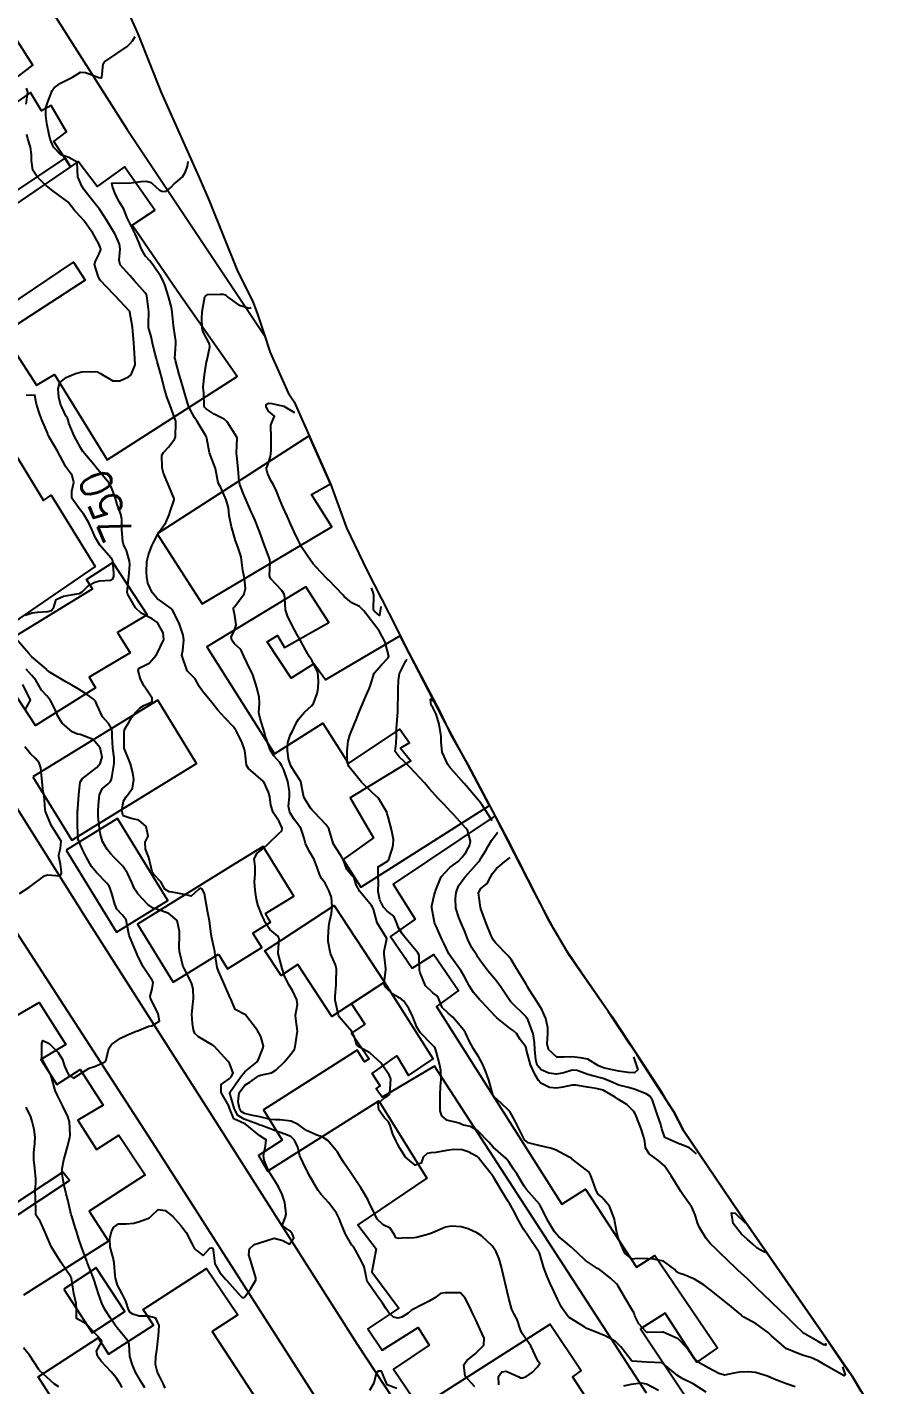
# Model space of a CAD drawing. Header units: metres. Extents: x 298520 to 308411, y 7433745 to 7450750.
# Drawn here: x 305394.9 to 305505.2, y 7436670.2 to 7436844.4 of the extents above; entities that cross this region are included whole.
import ezdxf
from ezdxf.enums import TextEntityAlignment as Align

# ---------------------------------------------------------------- set-up
doc = ezdxf.new("R2010")
doc.units = ezdxf.units.M
doc.header["$LTSCALE"] = 10
for name, color, linetype in [('Area', 45, 'Continuous'), ('Cotas', 45, 'Continuous'), ('Curvas de Nivel 1m', 11, 'Continuous'), ('Curvas de Nivel 5m', 15, 'Continuous'), ('Edificações', 30, 'Continuous'), ('Vias Primárias', 230, 'Continuous')]:
    doc.layers.add(name, color=color, linetype=linetype)
doc.styles.add('Style-STANDARD', font='STANDARD.shx')

msp = doc.modelspace()

# ---------------------------------------------------------------- linework, layer by layer
at = {"layer": 'Area'}
msp.add_polyline3d([(305406.62, 7436849.11, 750.74), (305409.1, 7436843.54, 751.03), (305412.09, 7436836.01, 751.49), (305417.09, 7436824.78, 752.1), (305418.29, 7436822.03, 752.34), (305421.87, 7436813.09, 758.6), (305423.79, 7436809.26, 753.34), (305424.42, 7436807.69, 753.28), (305425.25, 7436805.11, 753.31), (305426.07, 7436802.64, 753.36), (305428.38, 7436797.49, 753.87), (305429.17, 7436796.3, 753.96), (305433.82, 7436785.81, 758.61), (305435.88, 7436780.15, 758.11), (305438.47, 7436774.74, 754.14), (305442.24, 7436767.36, 753.3), (305443.48, 7436764.86, 761.5), (305447.84, 7436756.62, 763.61), (305449.32, 7436753.51, 760.15), (305451.47, 7436749.73, 761.7), (305456.54, 7436740.2, 763.11), (305461.77, 7436729.92, 761.1), (305464.37, 7436725.48, 766.27), (305469.97, 7436717.44, 763.71), (305476.12, 7436708.06, 764.29), (305477, 7436706.61, 764.35), (305477.87, 7436705.27, 764.33), (305479.13, 7436702.85, 755.9), (305486.35, 7436692.19, 756.3), (305496.92, 7436676.96, 760.78), (305499.77, 7436672.78, 761.54), (305500.79, 7436671.33, 761.08), (305505.23, 7436663.94, 752.7)], dxfattribs=at)
at = {"layer": 'Curvas de Nivel 1m', "flags": 128}
for points, elevation in [([(305455.44, 7436670.22), (305455.39, 7436671.31), (305455.79, 7436671.89), (305456.37, 7436672.01), (305458.01, 7436671.28), (305458.21, 7436671.12), (305458.36, 7436671.13), (305458.48, 7436671.15), (305458.89, 7436671.26), (305459.76, 7436671.87), (305460.38, 7436672.55), (305460.68, 7436672.96), (305460.47, 7436673.25), (305460.39, 7436673.42), (305459.54, 7436675.26), (305458.44, 7436676.83), (305458.19, 7436677.27), (305457.77, 7436678.6), (305457.41, 7436679.29), (305457.09, 7436679.91), (305456.72, 7436681.3), (305456.5, 7436682.19), (305456.25, 7436683.3), (305456.17, 7436683.65), (305455.76, 7436685.31), (305455.46, 7436686.4), (305455.1, 7436687.31), (305454.57, 7436688.06), (305453.19, 7436689.33), (305452.59, 7436689.73), (305451.47, 7436690.23), (305450.59, 7436690.49), (305449.37, 7436690.6), (305448.59, 7436690.46), (305446.9, 7436689.73), (305446.58, 7436689.6), (305446.45, 7436689.56), (305445.95, 7436689.43), (305444.87, 7436689.14), (305444.58, 7436689.1), (305443, 7436689.04), (305442.58, 7436689), (305442.21, 7436689.1), (305442.03, 7436689.47), (305441.46, 7436690.35), (305440.6, 7436690.77), (305439.83, 7436691.5), (305439.03, 7436693.1), (305438.84, 7436693.51), (305438.64, 7436693.91), (305438.07, 7436694.94), (305437.72, 7436695.52), (305436.68, 7436697.05), (305436.33, 7436697.54), (305435.59, 7436698.66), (305435.03, 7436699.56), (305434.71, 7436700.07), (305433.47, 7436701.57), (305432.73, 7436702.05), (305432.07, 7436702.25), (305430.74, 7436702.87), (305429.68, 7436703.62), (305428.76, 7436704.06), (305427.35, 7436704.24), (305426.76, 7436704.22), (305426.13, 7436704.29), (305424.76, 7436704.59), (305423.65, 7436704.81), (305422.77, 7436705.04), (305422.34, 7436705.28), (305422.13, 7436705.71), (305421.96, 7436706.53), (305422.08, 7436707.71), (305422.81, 7436708.67), (305423.45, 7436709.06), (305424.38, 7436709.68), (305424.63, 7436709.88), (305424.83, 7436709.95), (305426.23, 7436710.27), (305426.83, 7436710.62), (305427.86, 7436711.64), (305428.33, 7436712.16), (305428.86, 7436712.8), (305429.2, 7436713.3), (305429.28, 7436713.63), (305429.48, 7436715.03), (305429.57, 7436715.62), (305429.35, 7436717.2), (305429.32, 7436717.63), (305429.57, 7436719), (305429.51, 7436719.62), (305428.95, 7436720.82), (305428.45, 7436721.64), (305427.92, 7436722.7), (305427.6, 7436723.64), (305427.12, 7436725.54), (305427.11, 7436725.65), (305427.22, 7436727.47), (305427.16, 7436727.65), (305427.04, 7436727.77), (305426.02, 7436728.63), (305425.37, 7436729.68), (305425.29, 7436729.9), (305425.07, 7436730.4), (305424.54, 7436731.69), (305424.31, 7436732.47), (305424.13, 7436733.69), (305424.05, 7436734.76), (305424.15, 7436735.69), (305424.13, 7436736.7), (305424.04, 7436737.69), (305424.41, 7436738.45), (305425.18, 7436739.02), (305425.86, 7436739.67), (305427.2, 7436740.97), (305427.56, 7436741.29), (305427.62, 7436741.65), (305427.22, 7436742.5), (305426.48, 7436743.66), (305426.16, 7436744.59), (305426.02, 7436745.67), (305425.85, 7436746.26), (305425.27, 7436747.58), (305425.19, 7436747.68), (305423.3, 7436749.3), (305423.04, 7436749.7), (305422.86, 7436751.25), (305422.79, 7436751.71), (305422.47, 7436752.58), (305421.93, 7436753.72), (305421.73, 7436754.1), (305421.36, 7436754.64), (305420.32, 7436755.74), (305419.38, 7436756.75), (305418.59, 7436757.76), (305417.41, 7436759.2), (305417.02, 7436759.78), (305416.44, 7436760.79), (305415.44, 7436761.8), (305414.74, 7436763.81), (305414.87, 7436764.42), (305415.01, 7436765.8), (305414.9, 7436766.41), (305414.44, 7436767.81), (305413.54, 7436769.62), (305413.38, 7436769.82), (305412.3, 7436770.59), (305411.56, 7436771.11), (305410.92, 7436771.86), (305410.39, 7436773.05), (305410.24, 7436773.86), (305410.22, 7436774.48), (305410.26, 7436775.86), (305410.45, 7436776.69), (305410.9, 7436777.85), (305411.13, 7436778.36), (305411.66, 7436779.34), (305411.85, 7436779.65), (305411.99, 7436779.84), (305412.68, 7436780.83), (305413.13, 7436781.83), (305413.25, 7436782.26), (305413.71, 7436783.62), (305413.77, 7436783.76), (305413.77, 7436783.82), (305413.71, 7436784), (305412.95, 7436785.83), (305412.39, 7436787.19), (305412.23, 7436787.84), (305412.16, 7436789.46), (305412.37, 7436789.83), (305413.08, 7436790.53), (305413.8, 7436791.51), (305413.9, 7436791.72), (305413.92, 7436791.82), (305413.98, 7436793.67), (305413.96, 7436793.82), (305413.84, 7436794.19), (305413.22, 7436795.83), (305412.85, 7436796.84), (305412.54, 7436797.83), (305412.08, 7436799.66), (305412.03, 7436799.84), (305411.91, 7436800.28), (305411.58, 7436801.51), (305411.5, 7436801.85), (305411.33, 7436802.45), (305410.99, 7436803.85), (305410.8, 7436804.69), (305410.48, 7436805.86), (305410.45, 7436806.33), (305410.52, 7436807.86), (305410.31, 7436809.57), (305410.26, 7436809.87), (305410.2, 7436810.04), (305410.03, 7436810.29), (305408.63, 7436811.88), (305408.05, 7436812.51), (305406.83, 7436813.91), (305406.68, 7436814.51), (305406.82, 7436815.91), (305406.73, 7436816.54), (305406.14, 7436817.92), (305406.11, 7436817.96), (305404.88, 7436819.93), (305404.15, 7436821.02), (305403.46, 7436821.95), (305402.19, 7436823.52), (305401.89, 7436823.96), (305401.39, 7436825.16), (305401.33, 7436825.97), (305401.31, 7436827.06), (305400.23, 7436827.66), (305399.21, 7436828), (305398.25, 7436828.98), (305397.85, 7436830.01), (305397.71, 7436830.58), (305397.43, 7436832.02), (305397.27, 7436833.05), (305397.27, 7436834.02), (305397.53, 7436834.81), (305398.02, 7436836.01), (305398.1, 7436836.25), (305398.34, 7436836.59), (305399.17, 7436837.18), (305400.35, 7436837.8), (305400.71, 7436837.98), (305401.73, 7436838.6), (305402.36, 7436838.55), (305404.07, 7436837.94), (305404.35, 7436837.87), (305404.42, 7436837.87), (305404.46, 7436837.94), (305404.65, 7436839.67), (305404.82, 7436839.94), (305406.39, 7436840.99), (305407.73, 7436841.9), (305408.08, 7436842.22), (305408.41, 7436842.61), (305408.77, 7436843.17)], 751), ([(305482.03, 7436669.31), (305480.36, 7436670.35), (305479.06, 7436671.02), (305478.37, 7436671.44), (305476.39, 7436673.06), (305474.39, 7436673.14), (305472.57, 7436673.28), (305472.4, 7436673.38), (305471.09, 7436675.12), (305470.42, 7436675.81), (305469.07, 7436676.51), (305468.44, 7436676.76), (305467.47, 7436677.16), (305466.74, 7436677.47), (305466.45, 7436677.63), (305465.24, 7436678.41), (305464.46, 7436678.89), (305464.3, 7436679.04), (305464.16, 7436679.2), (305463.45, 7436680.2), (305462.95, 7436681.22), (305462.5, 7436682.25), (305462.03, 7436683.23), (305461.64, 7436684.12), (305461.22, 7436685.24), (305460.63, 7436687.18), (305460.6, 7436687.25), (305460.58, 7436687.27), (305460.56, 7436687.3), (305459.24, 7436689.26), (305458.59, 7436690.22), (305458.19, 7436690.87), (305457.99, 7436691.28), (305457.33, 7436692.59), (305456.93, 7436693.3), (305456.81, 7436693.48), (305456.64, 7436693.74), (305455.68, 7436695.31), (305454.68, 7436696.97), (305454.44, 7436697.32), (305453.43, 7436698.6), (305452.83, 7436699.34), (305452.7, 7436699.46), (305451.5, 7436700.14), (305450.71, 7436700.37), (305449.69, 7436700.4), (305448.71, 7436700.28), (305447.32, 7436700.02), (305446.71, 7436699.98), (305446.21, 7436699.92), (305445.71, 7436699.43), (305445.45, 7436698.67), (305444.69, 7436698.43), (305443.45, 7436699.45), (305442.71, 7436700.58), (305442.41, 7436701.15), (305442.24, 7436701.47), (305441.84, 7436702.37), (305441.46, 7436703.48), (305441.26, 7436703.98), (305440.76, 7436704.5), (305440.02, 7436705.5), (305439.95, 7436706.33), (305440.8, 7436707.1), (305441.07, 7436707.22), (305441.38, 7436707.48), (305441.48, 7436708.15), (305441.57, 7436709.48), (305441.34, 7436709.99), (305440.84, 7436710.73), (305440.31, 7436711.5), (305438.86, 7436712.84), (305437.54, 7436713.53), (305437.18, 7436713.84), (305436.89, 7436714.83), (305436.57, 7436715.54), (305434.92, 7436717.42), (305434.87, 7436717.56), (305434.85, 7436717.64), (305434.44, 7436719.57), (305434.42, 7436720.09), (305434.53, 7436721.56), (305434.56, 7436721.98), (305434.61, 7436723.56), (305434.46, 7436724.11), (305433.84, 7436725.57), (305433.53, 7436727.08), (305433.52, 7436727.58), (305433.61, 7436729.02), (305433.7, 7436729.57), (305433.93, 7436730.71), (305434.02, 7436731.57), (305433.93, 7436732.74), (305433.66, 7436733.57), (305433.12, 7436734.59), (305432.69, 7436735.15), (305432.47, 7436735.59), (305432.12, 7436736.57), (305431.71, 7436737.6), (305431.17, 7436738.56), (305430.62, 7436739.62), (305430.46, 7436740.35), (305430.02, 7436741.62), (305429.22, 7436742.69), (305428.59, 7436743.64), (305428.43, 7436744.45), (305428.57, 7436745.64), (305428.57, 7436746.33), (305428.36, 7436747.64), (305427.84, 7436749.1), (305427.56, 7436749.65), (305427.31, 7436750.06), (305426.56, 7436750.91), (305426.08, 7436751.67), (305425.4, 7436753.63), (305425.4, 7436753.68), (305425.39, 7436753.72), (305425.35, 7436753.89), (305424.78, 7436755.69), (305424.62, 7436756.45), (305424.69, 7436757.69), (305424.66, 7436758.43), (305424.35, 7436759.69), (305423.84, 7436761.29), (305423.66, 7436761.7), (305423.45, 7436762.06), (305422.69, 7436763.71), (305422.33, 7436764.56), (305421.49, 7436765.28), (305421.16, 7436765.73), (305421.07, 7436766.16), (305421.51, 7436767.01), (305421.7, 7436767.73), (305421.53, 7436768.91), (305421.35, 7436769.73), (305421.39, 7436769.89), (305421.55, 7436770.06), (305422.73, 7436771.71), (305422.91, 7436772.37), (305422.79, 7436773.71), (305422.58, 7436774.7), (305422.46, 7436775.72), (305422.34, 7436776.44), (305421.92, 7436777.73), (305421.64, 7436778.49), (305421.27, 7436779.73), (305421.13, 7436780.28), (305420.83, 7436781.74), (305420.71, 7436782.72), (305420.45, 7436783.74), (305419.73, 7436785.31), (305419.49, 7436785.75), (305419.35, 7436786.14), (305419.05, 7436787.76), (305418.63, 7436788.9), (305418.31, 7436789.76), (305417.94, 7436791.63), (305417.9, 7436791.77), (305417.81, 7436791.94), (305416.69, 7436793.79), (305416.36, 7436794.31), (305415.85, 7436795.25), (305415.6, 7436795.8), (305415.46, 7436796.2), (305414.98, 7436797.81), (305414.59, 7436799.12), (305414.39, 7436799.82), (305413.92, 7436801.64), (305413.87, 7436801.82), (305413.86, 7436801.88), (305413.94, 7436803.12), (305413.99, 7436803.78), (305413.99, 7436803.82), (305413.96, 7436804.08), (305413.72, 7436805.82), (305413.68, 7436806.12), (305413.51, 7436807.82), (305413.41, 7436808.42), (305413.01, 7436809.83), (305412.54, 7436811.34), (305412.36, 7436811.84), (305412.05, 7436812.41), (305411.06, 7436813.86), (305410.62, 7436814.4), (305410.08, 7436815.01), (305409.55, 7436815.88), (305409.2, 7436816.78), (305408.77, 7436817.88), (305408.13, 7436819.05), (305407.74, 7436819.9), (305407.28, 7436821.03), (305406.75, 7436821.91), (305406.18, 7436823.01), (305405.85, 7436823.92), (305405.75, 7436824.37), (305406.2, 7436824.41), (305406.64, 7436824.35), (305408.2, 7436824.42), (305409.5, 7436824.57), (305410.2, 7436824.64), (305410.79, 7436824.46), (305411.45, 7436823.85), (305411.84, 7436823.51), (305412.18, 7436823.33), (305412.7, 7436823.31), (305413.32, 7436823.83), (305413.75, 7436824.26), (305414.19, 7436824.61), (305414.82, 7436825.19), (305415.22, 7436825.81), (305415.46, 7436826.56), (305415.56, 7436827.14)], 752), ([(305493.48, 7436669.98), (305492.36, 7436670.36), (305490.99, 7436670.88), (305490.37, 7436671.15), (305489.92, 7436671.34), (305488.38, 7436671.83), (305487.41, 7436671.89), (305486.38, 7436671.85), (305485.6, 7436671.73), (305484.37, 7436671.49), (305483.65, 7436671.69), (305482.38, 7436672.39), (305481.22, 7436673), (305480.4, 7436673.72), (305479.51, 7436675.02), (305478.43, 7436676.15), (305476.5, 7436677.01), (305476.44, 7436677.01), (305474.56, 7436676.96), (305474.44, 7436676.98), (305474.3, 7436677.08), (305473.41, 7436678.05), (305472.89, 7436679.1), (305472.78, 7436679.42), (305472.47, 7436680), (305471.77, 7436681.12), (305470.73, 7436682.91), (305470.57, 7436683.13), (305470.51, 7436683.19), (305469.74, 7436683.92), (305468.53, 7436684.88), (305468.37, 7436684.99), (305468.09, 7436685.16), (305466.55, 7436686.19), (305465.49, 7436687.19), (305464.57, 7436688.04), (305463.93, 7436688.57), (305463.14, 7436689.21), (305462.59, 7436689.88), (305462.07, 7436690.7), (305461.75, 7436691.23), (305460.82, 7436693.06), (305460.74, 7436693.25), (305460.7, 7436693.31), (305460.63, 7436693.4), (305458.97, 7436695.27), (305458.66, 7436695.72), (305457.72, 7436697.28), (305457.3, 7436697.91), (305456.7, 7436698.86), (305456.33, 7436699.3), (305454.72, 7436700.74), (305454.17, 7436701.33), (305452.75, 7436702.83), (305451.75, 7436703.36), (305450.92, 7436703.54), (305450.76, 7436703.6), (305450.35, 7436703.78), (305448.76, 7436704.18), (305448.13, 7436704.76), (305447.91, 7436705.4), (305447.91, 7436706.28), (305447.89, 7436707.4), (305447.94, 7436708.53), (305448.03, 7436709.4), (305448, 7436710.57), (305447.82, 7436711.41), (305447.41, 7436712.86), (305447.24, 7436713.41), (305447.1, 7436713.64), (305446.88, 7436713.86), (305445.32, 7436715.44), (305444.9, 7436716.11), (305444.39, 7436717.45), (305443.87, 7436718.52), (305443.25, 7436719.46), (305442.95, 7436719.71), (305441.82, 7436720.35), (305440.96, 7436721.14), (305440.73, 7436721.49), (305440.7, 7436721.76), (305440.91, 7436723.49), (305440.91, 7436723.58), (305440.69, 7436725.49), (305440.7, 7436725.81), (305441.04, 7436727.49), (305439.8, 7436729.5), (305439.35, 7436731.24), (305439.23, 7436731.51), (305439.09, 7436731.71), (305437.58, 7436733.53), (305437.12, 7436734.38), (305436.84, 7436735.25), (305436.58, 7436735.54), (305435.93, 7436736.34), (305435.49, 7436737.55), (305435.16, 7436738.11), (305434.19, 7436739.57), (305433.78, 7436740.99), (305433.62, 7436741.58), (305433.21, 7436742.12), (305431.8, 7436743.6), (305431.53, 7436743.9), (305431.24, 7436744.21), (305430.4, 7436745.62), (305430.19, 7436746.69), (305430, 7436747.62), (305429.29, 7436748.74), (305428.72, 7436749.64), (305428.42, 7436750.53), (305428.31, 7436751.64), (305428.34, 7436752.64), (305428.7, 7436753.64), (305428.93, 7436754.06), (305429.37, 7436755), (305429.59, 7436755.41), (305429.73, 7436755.63), (305430.47, 7436756.53), (305431.39, 7436757.31), (305431.64, 7436757.61), (305432.12, 7436758.89), (305432.24, 7436759.6), (305432.3, 7436760.47), (305432.19, 7436761.6), (305431.47, 7436763.11), (305431.13, 7436763.61), (305430.6, 7436764.5), (305430.01, 7436765.62), (305429.5, 7436766.53), (305428.9, 7436767.64), (305428.29, 7436768.89), (305428.06, 7436769.64), (305427.98, 7436771.23), (305427.88, 7436771.65), (305427.57, 7436772.13), (305426.11, 7436773.67), (305425.98, 7436774.06), (305426.08, 7436775.67), (305426.03, 7436776.09), (305425.63, 7436777.13), (305425.43, 7436777.68), (305425.32, 7436778), (305424.72, 7436779.69), (305424.06, 7436781.32), (305423.88, 7436781.7), (305423.69, 7436782.12), (305423.01, 7436783.71), (305422.62, 7436784.61), (305422.18, 7436785.72), (305422.1, 7436786.09), (305421.96, 7436787.72), (305421.78, 7436789.41), (305421.76, 7436789.72), (305421.79, 7436790.71), (305421.84, 7436791.68), (305421.83, 7436791.72), (305421.8, 7436791.79), (305420.54, 7436793.74), (305420.18, 7436794.09), (305419.84, 7436794.25), (305418.87, 7436794.73), (305417.85, 7436795.42), (305417.68, 7436795.6), (305417.62, 7436795.77), (305417.57, 7436797.47), (305417.52, 7436797.78), (305417.46, 7436798.19), (305417.64, 7436799.77), (305417.92, 7436801.44), (305417.97, 7436801.72), (305417.98, 7436801.77), (305418.33, 7436803.38), (305418.28, 7436803.77), (305417.96, 7436804.38), (305417.47, 7436805.28), (305417.34, 7436805.78), (305417.3, 7436807.09), (305417.35, 7436807.78), (305417.42, 7436808.36), (305417.7, 7436809.77), (305418.03, 7436810.1), (305419.66, 7436810.12), (305420.03, 7436810.14), (305420.34, 7436810.06), (305420.65, 7436809.74), (305422.01, 7436808.78), (305423.37, 7436808.34), (305423.64, 7436808.43)], 753), ([(305394.63, 7436768.94), (305395.53, 7436769.25), (305396.2, 7436769.36), (305397.53, 7436769.44), (305398, 7436769.54), (305398.3, 7436770), (305398.6, 7436770.95), (305399.56, 7436771.4), (305401.28, 7436771.68), (305401.56, 7436771.75), (305401.72, 7436771.8), (305401.94, 7436771.96), (305402.78, 7436772.74), (305403.58, 7436773.2), (305404.17, 7436773.35), (305405.59, 7436773.43), (305405.89, 7436773.61), (305406, 7436773.91), (305406.01, 7436774.33), (305405.88, 7436775.92), (305405.8, 7436776.11), (305405.62, 7436776.31), (305404.21, 7436777.93), (305403.65, 7436778.88), (305403.17, 7436779.94), (305402.81, 7436780.81), (305402.11, 7436781.96), (305401.69, 7436782.47), (305400.61, 7436783.98), (305400.6, 7436784.85), (305400.86, 7436785.97), (305400.65, 7436786.88), (305399.87, 7436787.99), (305399.76, 7436788.17), (305398.79, 7436790), (305397.8, 7436791.66), (305397.66, 7436791.87), (305397.6, 7436792.01), (305397.5, 7436792.33), (305396.79, 7436794.03), (305396.51, 7436794.7), (305396.07, 7436796.04), (305396.04, 7436796.22), (305395.86, 7436797.18), (305394.78, 7436797.13)], 749), ([(305499.55, 7436672.56), (305499.88, 7436671.51), (305499.76, 7436671.38), (305498.38, 7436672.18), (305497.28, 7436672.81), (305496.4, 7436673.31), (305495.55, 7436673.68), (305494.4, 7436674.03), (305493.83, 7436674.27), (305492.41, 7436674.84), (305492.36, 7436674.87), (305490.44, 7436676.53), (305490.02, 7436676.89), (305488.45, 7436678.06), (305487.91, 7436678.37), (305486.88, 7436678.93), (305486.63, 7436679.1), (305486.47, 7436679.24), (305484.8, 7436680.64), (305484.48, 7436680.89), (305484.44, 7436680.92), (305484.39, 7436680.96), (305482.5, 7436682.45), (305481.78, 7436683), (305480.52, 7436683.8), (305479.21, 7436684.34), (305478.53, 7436684.55), (305478.24, 7436684.75), (305478, 7436685.04), (305476.55, 7436686.1), (305475.27, 7436686.35), (305474.55, 7436686.4), (305473.22, 7436686.43), (305472.55, 7436686.37), (305471.61, 7436687.12), (305470.82, 7436688.89), (305470.75, 7436689.13), (305470.59, 7436689.76), (305470.33, 7436691.13), (305470.26, 7436691.48), (305469.61, 7436693.14), (305468.64, 7436694.3), (305468.19, 7436694.69), (305467.9, 7436695.16), (305467.5, 7436696.34), (305467.2, 7436697.17), (305467.01, 7436697.5), (305466.69, 7436697.77), (305464.85, 7436699.2), (305464.7, 7436699.31), (305464.45, 7436699.45), (305462.71, 7436700.36), (305462.07, 7436700.59), (305460.72, 7436700.9), (305459.21, 7436701.27), (305458.73, 7436701.66), (305457.9, 7436703.28), (305457.54, 7436704.06), (305456.85, 7436705.3), (305456.77, 7436705.4), (305455.72, 7436706.38), (305454.8, 7436707.2), (305454.7, 7436707.32), (305454.66, 7436707.46), (305454.15, 7436709.33), (305453.77, 7436710.39), (305453.36, 7436711.33), (305452.86, 7436712.26), (305452.17, 7436713.35), (305451.7, 7436714.17), (305451.14, 7436715.37), (305450.9, 7436715.78), (305449.51, 7436717.38), (305448.93, 7436717.89), (305448.17, 7436718.64), (305447.86, 7436719.41), (305447.59, 7436720.05), (305446.95, 7436720.5), (305446.03, 7436721.43), (305445.32, 7436723.1), (305445.26, 7436723.44), (305445.22, 7436725.23), (305445.16, 7436725.44), (305445.02, 7436725.66), (305443.53, 7436727.46), (305443.04, 7436728.09), (305442.52, 7436728.93), (305442.32, 7436729.47), (305441.96, 7436730.37), (305441.08, 7436730.97), (305440.61, 7436731.49), (305440.14, 7436732.45), (305439.93, 7436733.5), (305439.98, 7436734.65), (305439.92, 7436735.5), (305439.95, 7436736.69), (305441.15, 7436737.41), (305441.26, 7436737.49), (305441.73, 7436738.93), (305441.88, 7436739.48), (305441.89, 7436740.18), (305441.63, 7436741.48), (305441.23, 7436743.07), (305441.1, 7436743.49), (305441.03, 7436743.7), (305439.96, 7436745.5), (305439.26, 7436746.11), (305437.82, 7436747.52), (305437.28, 7436748.16), (305436.19, 7436749.55), (305435.96, 7436750.2), (305435.95, 7436751.55), (305436.08, 7436752.81), (305436.3, 7436753.55), (305436.96, 7436755.13), (305437.12, 7436755.53), (305437.38, 7436756.2), (305437.76, 7436757.16), (305437.91, 7436757.52), (305438.36, 7436758.57), (305438.79, 7436759.52), (305438.97, 7436759.97), (305439.44, 7436761.51), (305440.37, 7436762.59), (305441.24, 7436763.49), (305441.29, 7436763.68), (305440.82, 7436765.5), (305440.08, 7436766.94), (305439.66, 7436767.51), (305439.52, 7436767.69), (305438.08, 7436769.52), (305437.55, 7436770.05), (305436.55, 7436770.54), (305435.56, 7436771.36), (305435.39, 7436771.56), (305433.59, 7436773.44), (305433.45, 7436773.58), (305432.52, 7436774.51), (305431.61, 7436775.53), (305431.55, 7436775.61), (305431.36, 7436775.87), (305430.16, 7436777.62), (305429.65, 7436778.56), (305429.15, 7436779.64), (305428.72, 7436780.59), (305428.25, 7436781.64), (305427.7, 7436782.85), (305427.38, 7436783.66), (305426.91, 7436784.85), (305426.49, 7436785.67), (305426.21, 7436786.15), (305425.75, 7436787.19), (305425.62, 7436787.68), (305425.62, 7436787.81), (305425.76, 7436788.24), (305426.13, 7436789.32), (305426.17, 7436789.67), (305426.19, 7436790.08), (305426.2, 7436791.67), (305426.18, 7436793.32), (305426.28, 7436793.67), (305426.65, 7436794.48), (305425.85, 7436795.12), (305425.56, 7436795.68), (305425.55, 7436795.99), (305425.86, 7436796.13), (305426.29, 7436796.11), (305427.85, 7436795.78), (305429.18, 7436794.97)], 754), ([(305412.61, 7436669.82), (305412.35, 7436670.4), (305411.87, 7436671.34), (305411.63, 7436671.83), (305411.36, 7436672.85), (305411.39, 7436673.83), (305411.57, 7436675), (305411.67, 7436675.83), (305411.74, 7436676.52), (305411.84, 7436677.83), (305411.39, 7436678.77), (305410.45, 7436679.03), (305409.25, 7436679.06), (305408.46, 7436679.31), (305408.11, 7436679.53), (305407.9, 7436679.88), (305407.56, 7436680.97), (305407.07, 7436681.89), (305406.5, 7436683), (305406.22, 7436683.9), (305406.17, 7436684.25), (305406.06, 7436685.9), (305405.94, 7436686.51), (305405.56, 7436687.91), (305405.48, 7436689.01), (305405.69, 7436689.91), (305406.02, 7436690.47), (305406.59, 7436690.87), (305407.6, 7436690.89), (305408.59, 7436690.99), (305409.29, 7436691.17), (305410.6, 7436691.66), (305410.81, 7436691.85), (305411.71, 7436692.74), (305412.61, 7436692.6), (305413.6, 7436691.81), (305414.59, 7436690.69), (305415.3, 7436689.79), (305416.06, 7436688.3), (305416.34, 7436687.78), (305416.56, 7436687.51), (305417.48, 7436686.83), (305418.35, 7436687.75), (305418.56, 7436687.81), (305418.72, 7436687.75), (305418.77, 7436687.54), (305418.98, 7436685.75), (305419.62, 7436684.64), (305420.4, 7436683.73), (305420.51, 7436683.61), (305422.22, 7436681.7), (305422.34, 7436681.56), (305422.48, 7436681.44), (305422.74, 7436681.44), (305422.96, 7436681.7), (305423.58, 7436682.61), (305424.22, 7436683.68), (305424.24, 7436683.96), (305423.73, 7436685.69), (305423.33, 7436686.91), (305423.42, 7436687.69), (305424.03, 7436688.22), (305424.57, 7436688.41), (305425.53, 7436688.72), (305426.58, 7436689.03), (305427.69, 7436688.75), (305428.57, 7436688.27), (305429.1, 7436689.1), (305428.91, 7436689.63), (305428.59, 7436690), (305427.62, 7436690.67), (305428.01, 7436691.64), (305428.13, 7436692.12), (305427.94, 7436693.64), (305427.63, 7436694.63), (305427.15, 7436695.65), (305426.66, 7436696.4), (305425.86, 7436697.67), (305425.31, 7436699.06), (305425.22, 7436699.67), (305425.48, 7436700.91), (305425.55, 7436701.67), (305424.73, 7436702.18), (305422.88, 7436703.7), (305422.75, 7436703.75), (305421.41, 7436704.37), (305420.87, 7436705.73), (305420.78, 7436706.04), (305419.79, 7436707.74), (305419.79, 7436708.76), (305420.82, 7436709.5), (305421.07, 7436709.73), (305421.33, 7436710.22), (305420.84, 7436711.51), (305420.65, 7436711.73), (305418.87, 7436713.66), (305418.75, 7436713.75), (305416.88, 7436714.89), (305416.42, 7436715.3), (305416.24, 7436715.78), (305416.09, 7436716.59), (305416.03, 7436717.78), (305416.15, 7436719), (305416.23, 7436719.78), (305416.2, 7436721.03), (305416, 7436721.78), (305414.99, 7436723.73), (305414.96, 7436723.8), (305414.93, 7436723.87), (305414.44, 7436725.81), (305414.39, 7436726.44), (305414.44, 7436727.81), (305414.46, 7436728.39), (305414.12, 7436729.81), (305413.07, 7436730.71), (305412.25, 7436731.01), (305411.08, 7436731.38), (305410.37, 7436731.86), (305409.1, 7436733.2), (305408.66, 7436733.87), (305408.32, 7436734.68), (305407.78, 7436735.88), (305407.15, 7436736.77), (305406.03, 7436737.91), (305405.61, 7436738.35), (305405.17, 7436738.89), (305404.57, 7436739.93), (305404.31, 7436740.82), (305404.12, 7436741.93), (305404.01, 7436743.14), (305404.01, 7436743.93), (305404.08, 7436745.1), (305404.19, 7436745.93), (305404.52, 7436746.68), (305405.27, 7436747.34), (305405.58, 7436747.62), (305405.71, 7436747.91), (305405.78, 7436748.41), (305406.04, 7436749.91), (305406.05, 7436750.64), (305405.9, 7436751.91), (305405.81, 7436753.45), (305405.81, 7436753.91), (305405.77, 7436754.32), (305405.36, 7436755), (305404.55, 7436755.93), (305403.82, 7436757.51), (305403.64, 7436757.94), (305403.4, 7436758.2), (305402.61, 7436758.74), (305401.42, 7436759.49), (305400.61, 7436759.98), (305399.86, 7436760.42), (305399.43, 7436760.67), (305397.84, 7436761.6), (305397.44, 7436761.9), (305397.4, 7436761.96), (305397.35, 7436762.01), (305395.47, 7436763.63), (305395.08, 7436764.04), (305393.49, 7436765.91)], 749), ([(305409.98, 7436669.85), (305409.44, 7436670.77), (305408.81, 7436671.87), (305408.38, 7436672.9), (305408.13, 7436673.61), (305408.07, 7436673.87), (305407.98, 7436675.45), (305407.82, 7436675.88), (305406.44, 7436677.56), (305406.18, 7436677.9), (305405.59, 7436678.77), (305404.86, 7436679.92), (305404.47, 7436680.71), (305404.03, 7436681.92), (305403.84, 7436682.58), (305403.41, 7436683.93), (305402.63, 7436685.84), (305402.59, 7436685.94), (305402.54, 7436686.1), (305401.84, 7436687.95), (305401.52, 7436688.9), (305401.2, 7436689.96), (305401.06, 7436690.43), (305400.6, 7436691.86), (305400.57, 7436691.97), (305400.55, 7436692.02), (305400.09, 7436693.98), (305399.9, 7436694.72), (305399.59, 7436695.98), (305399.36, 7436697.3), (305399.36, 7436697.98), (305399.59, 7436699.09), (305399.84, 7436699.98), (305400.04, 7436700.65), (305400.37, 7436701.97), (305400.4, 7436702.3), (305400.3, 7436703.97), (305400.1, 7436704.64), (305399.45, 7436705.98), (305398.79, 7436707.33), (305398.49, 7436707.99), (305398.35, 7436708.45), (305397.94, 7436710), (305396.84, 7436711.92), (305396.81, 7436711.98), (305396.8, 7436712.01), (305396.77, 7436712.09), (305396.76, 7436714.01), (305396.88, 7436714.41), (305397.72, 7436714), (305398.86, 7436712.87), (305399.43, 7436711.98), (305399.7, 7436711.11), (305400.2, 7436709.98), (305400.82, 7436709.58), (305401.42, 7436709.96), (305402.83, 7436710.84), (305403.65, 7436711.11), (305404.84, 7436711.68), (305405.03, 7436711.92), (305405.39, 7436713.39), (305405.71, 7436713.91), (305406.88, 7436714.68), (305407.69, 7436715.07), (305408.89, 7436715.58), (305409.1, 7436715.66), (305409.56, 7436715.86), (305410.52, 7436716.23), (305410.9, 7436716.27), (305411.87, 7436716.88), (305411.71, 7436717.84), (305411.46, 7436718.38), (305410.94, 7436719.36), (305410.7, 7436719.85), (305410.69, 7436720.1), (305410.95, 7436721.02), (305411.04, 7436721.85), (305410.97, 7436722.04), (305409.76, 7436723.86), (305409.01, 7436725.45), (305408.85, 7436725.87), (305408.72, 7436726.18), (305408, 7436727.88), (305407.74, 7436729.2), (305407.61, 7436729.88), (305407.07, 7436730.52), (305406.41, 7436731.23), (305406.13, 7436731.9), (305405.75, 7436733.26), (305405.53, 7436733.91), (305405.4, 7436734.2), (305405.12, 7436734.58), (305403.8, 7436735.93), (305403.14, 7436736.71), (305402.44, 7436737.95), (305402.04, 7436738.83), (305401.5, 7436739.97), (305401.43, 7436740.21), (305401.33, 7436741.97), (305401.36, 7436743.84), (305401.37, 7436743.97), (305401.37, 7436744.11), (305401.52, 7436745.97), (305401.7, 7436747.54), (305401.95, 7436747.96), (305403.29, 7436749), (305403.82, 7436749.41), (305404.24, 7436749.93), (305404.51, 7436750.73), (305404.26, 7436751.93), (305403.34, 7436753.03), (305401.68, 7436753.64), (305401.35, 7436753.7), (305400.67, 7436753.98), (305399.36, 7436755.12), (305398.82, 7436756), (305398.43, 7436756.95), (305397.9, 7436758), (305397.41, 7436758.6), (305396.73, 7436759.34), (305396.33, 7436760.03), (305396, 7436760.6), (305395.44, 7436761.25), (305394.76, 7436762.05)], 748), ([(305394.63, 7436756.8), (305395.31, 7436758.04), (305395.29, 7436758.16), (305394.33, 7436760.05)], 747), ([(305454.58, 7436742.59), (305453.25, 7436744.67), (305452.95, 7436745.04), (305452.67, 7436745.35), (305451.27, 7436747.04), (305450.98, 7436747.37), (305449.3, 7436749.23), (305449.17, 7436749.39), (305448.89, 7436749.81), (305448.16, 7436751.4), (305448.01, 7436752.73), (305448.02, 7436753.4), (305447.78, 7436754.99), (305447.38, 7436756.27), (305446.99, 7436757.01), (305446.74, 7436757.42), (305446.65, 7436758.17), (305447.11, 7436757.84)], 756), ([(305393.9, 7436733.25), (305395.11, 7436734.04), (305397.13, 7436735.54), (305397.51, 7436735.63), (305399.13, 7436735.54), (305399.3, 7436735.82), (305399.3, 7436735.99), (305399.15, 7436737), (305398.95, 7436737.99), (305398.95, 7436738.21), (305399.17, 7436739.08), (305399.24, 7436739.93), (305399.23, 7436739.99), (305399.18, 7436740.09), (305397.95, 7436742), (305397.23, 7436743.79), (305397.19, 7436744.01), (305397.05, 7436745.81), (305397.01, 7436746.01), (305396.93, 7436746.34), (305396.75, 7436748.02), (305396.64, 7436749.36), (305396.43, 7436750.02), (305395.91, 7436750.63), (305395.31, 7436751.18), (305394.6, 7436752.05)], 747), ([(305480.8, 7436699.87), (305479.91, 7436700.64), (305478.72, 7436701.11), (305478.64, 7436701.11), (305476.74, 7436701.98), (305476.35, 7436703.06), (305476.2, 7436703.63), (305475.72, 7436705.07), (305475.13, 7436706.74), (305474.8, 7436707.26), (305474.33, 7436707.56), (305472.81, 7436708.17), (305472.08, 7436708.37), (305470.82, 7436708.67), (305469.75, 7436709.14), (305468.83, 7436709.52), (305467.51, 7436709.85), (305466.83, 7436710.05), (305465.48, 7436710.55), (305464.84, 7436710.6), (305463.79, 7436710.25), (305462.83, 7436710.07), (305461.83, 7436710.23), (305460.84, 7436710.66), (305460.35, 7436711.25), (305460.17, 7436711.94), (305460.06, 7436713.26), (305460, 7436714.14), (305459.83, 7436715.26), (305459.17, 7436717), (305459.04, 7436717.27), (305458.92, 7436717.44), (305457.02, 7436719.3), (305456.99, 7436719.34), (305456.94, 7436719.4), (305455.62, 7436721.31), (305454.98, 7436722.17), (305454.03, 7436723.33), (305453.01, 7436724.68), (305452.75, 7436725.09), (305452.59, 7436725.35), (305451.96, 7436726.3), (305451.45, 7436727.36), (305451.05, 7436728.38), (305450.64, 7436729.37), (305450.28, 7436730.16), (305449.9, 7436731.38), (305449.87, 7436732.62), (305449.96, 7436733.38), (305450.25, 7436734.25), (305451.07, 7436735.37), (305451.1, 7436735.4), (305451.13, 7436735.43), (305452.85, 7436737.34), (305452.98, 7436737.52), (305453.16, 7436737.84), (305453.74, 7436738.76), (305454.07, 7436739.33), (305454.48, 7436740.04), (305455.2, 7436741.04), (305455.29, 7436741.13)], 756), ([(305472.72, 7436712.31), (305473.28, 7436710.65), (305472.83, 7436710.24), (305472.03, 7436710.3), (305470.84, 7436710.45), (305469.2, 7436710.79), (305468.84, 7436710.91), (305468.66, 7436710.97), (305468.24, 7436711.16), (305466.86, 7436712), (305465.85, 7436712.19), (305464.86, 7436712.32), (305463.81, 7436712.25), (305462.86, 7436712.26), (305461.8, 7436713.24), (305461.62, 7436713.98), (305461.72, 7436715.24), (305461.7, 7436716.04), (305461.45, 7436717.24), (305460.93, 7436718.38), (305460.37, 7436719.26), (305459.36, 7436720.86), (305459.12, 7436721.27), (305458.97, 7436721.53), (305457.91, 7436723.29), (305457.57, 7436723.86), (305457.01, 7436724.77), (305456.59, 7436725.3), (305455.03, 7436726.89), (305454.7, 7436727.32), (305454.4, 7436727.97), (305453.86, 7436729.33), (305453.13, 7436731.29), (305453.12, 7436731.34), (305453.08, 7436731.45), (305452.82, 7436733.34), (305453.12, 7436733.89), (305453.92, 7436734.54), (305454.36, 7436735.33), (305454.62, 7436735.84), (305455.14, 7436736.47), (305455.61, 7436736.85), (305456.15, 7436737.31), (305456.7, 7436737.76), (305456.87, 7436737.88)], 757), ([(305407.09, 7436669.89), (305406.83, 7436670.37), (305406.36, 7436671.11), (305405.67, 7436671.91), (305404.39, 7436673.29), (305403.9, 7436673.92), (305403.78, 7436674.55), (305404.41, 7436675.7), (305404.45, 7436675.88), (305404.44, 7436675.92), (305404.41, 7436675.96), (305402.57, 7436677.94), (305402.44, 7436678.04), (305401.23, 7436678.74), (305401.24, 7436679.96), (305401.18, 7436680.67), (305400.88, 7436681.96), (305400.59, 7436683.89), (305400.57, 7436683.97), (305400.55, 7436684.01), (305400.51, 7436684.07), (305399.2, 7436685.98), (305398.55, 7436687), (305397.97, 7436688), (305397.49, 7436689.08), (305397.12, 7436690), (305396.59, 7436691.16), (305396.24, 7436691.66), (305396, 7436692.02), (305395.99, 7436692.64), (305395.95, 7436694.02), (305395.9, 7436695.27), (305395.98, 7436696.02), (305396.01, 7436696.67), (305395.88, 7436698.02), (305395.75, 7436699.08), (305395.74, 7436700.02), (305395.88, 7436701.19), (305395.92, 7436702.02), (305395.78, 7436702.98), (305395.55, 7436704.03), (305395.34, 7436704.61), (305394.77, 7436705.83)], 747), ([(305489.67, 7436687.23), (305489.35, 7436687.32), (305488.57, 7436687.78), (305487.97, 7436688.31), (305487.29, 7436688.93), (305486.59, 7436689.55), (305485.5, 7436690.95), (305485.28, 7436692.3), (305485.75, 7436692.26), (305487.05, 7436691)], 756), ([(305398.96, 7436669.98), (305398.35, 7436670.38), (305396.53, 7436672.02), (305396.45, 7436672.1), (305396.37, 7436672.2), (305395.2, 7436674.03), (305394.4, 7436675)], 746), ([(305442.35, 7436669.76), (305441.11, 7436670.24), (305440.6, 7436671.49), (305440.37, 7436672), (305439.89, 7436671.97), (305439.62, 7436671.5), (305439.4, 7436670.45), (305438.82, 7436669.51)], 749), ([(305475.92, 7436669.49), (305474.36, 7436670.32), (305473.69, 7436670.43), (305472.35, 7436670.26), (305471.42, 7436670.05)], 751)]:
    msp.add_lwpolyline(points, dxfattribs=dict(at, elevation=elevation))
at = {"layer": 'Curvas de Nivel 5m', "flags": 128}
for points, elevation in [([(305394.75, 7436834.49), (305394.98, 7436836.05), (305394.82, 7436836.54)], 750), ([(305452.35, 7436669.97), (305451.09, 7436671.36), (305450.94, 7436672.81), (305451.33, 7436673.36), (305451.92, 7436673.83), (305452.4, 7436674.2), (305453.48, 7436675.33), (305453.54, 7436676.22), (305453.05, 7436677.33), (305452.46, 7436678.59), (305452.21, 7436679.1), (305452.09, 7436679.35), (305451.56, 7436680.44), (305451.09, 7436681.36), (305450.49, 7436682.04), (305449.83, 7436682.04), (305448.49, 7436682.04), (305447.95, 7436681.94), (305447.21, 7436681.41), (305446.48, 7436680.97), (305445.45, 7436680.45), (305444.47, 7436679.94), (305444.16, 7436679.75), (305443.8, 7436679.45), (305442.99, 7436678.92), (305442.46, 7436678.79), (305441.92, 7436678.93), (305441.31, 7436679.48), (305440.96, 7436679.97), (305440.48, 7436680.7), (305439.92, 7436681.5), (305438.51, 7436683.51), (305438.2, 7436685.18), (305438.08, 7436685.52), (305437.58, 7436686.49), (305437.03, 7436687.53), (305436.84, 7436687.81), (305436.57, 7436688.17), (305435.76, 7436689.55), (305435.14, 7436691.01), (305434.94, 7436691.56), (305434.61, 7436692.24), (305433.61, 7436693.57), (305432.64, 7436694.63), (305432.22, 7436695.16), (305431.96, 7436695.59), (305431.05, 7436697.23), (305430.86, 7436697.61), (305430.8, 7436697.72), (305430.69, 7436697.9), (305429.9, 7436699.62), (305429.63, 7436700.71), (305429.22, 7436701.62), (305428.73, 7436702.09), (305427.98, 7436702.39), (305426.74, 7436702.83), (305424.95, 7436703.48), (305424.75, 7436703.56), (305424.5, 7436703.68), (305422.76, 7436704.33), (305421.88, 7436704.83), (305421.45, 7436705.72), (305420.89, 7436707.64), (305420.89, 7436707.73), (305421.05, 7436707.97), (305422.27, 7436709.71), (305422.83, 7436710.37), (305423.56, 7436710.97), (305424.39, 7436711.68), (305424.57, 7436711.96), (305424.86, 7436712.74), (305425.15, 7436713.39), (305425.2, 7436713.68), (305424.89, 7436714.9), (305424.46, 7436715.68), (305422.92, 7436717.7), (305421.6, 7436718.39), (305421.02, 7436719.73), (305420.99, 7436719.78), (305420.94, 7436719.87), (305420.14, 7436721.74), (305419.44, 7436723.29), (305419.29, 7436723.75), (305419.01, 7436725.44), (305418.97, 7436725.75), (305418.97, 7436725.8), (305418.54, 7436727.76), (305418.46, 7436728.34), (305418.29, 7436729.76), (305418.06, 7436730.77), (305417.89, 7436731.76), (305417.66, 7436733.21), (305417.41, 7436733.77), (305417.11, 7436733.93), (305416.87, 7436733.77), (305415.95, 7436732.93), (305415.1, 7436733.14), (305413.5, 7436733.42), (305413.11, 7436733.47), (305412.57, 7436733.83), (305412.05, 7436734.76), (305411.13, 7436735.69), (305411.01, 7436735.85), (305410.94, 7436736.05), (305410.52, 7436737.86), (305410.07, 7436738.96), (305410.02, 7436739.86), (305410.43, 7436740.62), (305410.14, 7436741.86), (305409.21, 7436742.65), (305408.24, 7436742.86), (305407.22, 7436743.21), (305407.05, 7436743.89), (305407.24, 7436745.08), (305407.53, 7436745.61), (305407.77, 7436745.88), (305408.39, 7436746.76), (305408.56, 7436747.88), (305408.45, 7436748.72), (305408.17, 7436749.88), (305407.32, 7436751.89), (305407.32, 7436753.89), (305407.36, 7436754.28), (305407.97, 7436755.28), (305408.32, 7436755.88), (305408.78, 7436756.48), (305409.38, 7436757.07), (305409.88, 7436757.37), (305410.95, 7436757.85), (305410.94, 7436758.31), (305409.9, 7436759.87), (305409.43, 7436760.76), (305409.12, 7436761.87), (305409.2, 7436762.12), (305409.45, 7436762.23), (305410.53, 7436762.78), (305411.47, 7436763.85), (305412.44, 7436765.84), (305412.33, 7436766.67), (305411.71, 7436767.85), (305411.52, 7436768.07), (305410.91, 7436768.47), (305409.53, 7436769.2), (305408.81, 7436769.88), (305407.76, 7436771.69), (305407.73, 7436771.89), (305407.9, 7436773.57), (305407.92, 7436773.89), (305408.05, 7436775.45), (305408.01, 7436775.89), (305407.63, 7436777.24), (305407.42, 7436777.69), (305407.31, 7436777.89), (305407.15, 7436778.39), (305407.04, 7436779.9), (305407.03, 7436781.26), (305406.93, 7436781.9), (305406.46, 7436783.15), (305406.21, 7436783.91), (305406.09, 7436784.29), (305405.73, 7436785.33), (305405.39, 7436785.92), (305403.75, 7436787.88), (305403.7, 7436787.94), (305403.43, 7436788.27), (305402.04, 7436789.96), (305401.79, 7436790.36), (305401.22, 7436791.39), (305400.9, 7436791.97), (305400.22, 7436793.59), (305400.14, 7436793.99), (305400.06, 7436794.21), (305399.84, 7436794.54), (305399.16, 7436796), (305398.94, 7436796.92), (305398.88, 7436798), (305399.06, 7436798.82), (305399.89, 7436799.46), (305400.29, 7436799.59), (305401.08, 7436799.97), (305401.91, 7436800.18), (305403.66, 7436800.19), (305403.91, 7436800.16), (305404.32, 7436799.94), (305405.89, 7436799), (305406.76, 7436799.03), (305407.9, 7436799.53), (305408.11, 7436799.68), (305408.29, 7436799.89), (305408.73, 7436801.07), (305408.69, 7436801.88), (305408.63, 7436803.19), (305408.59, 7436803.88), (305408.46, 7436805.4), (305408.39, 7436805.89), (305408.07, 7436807.81), (305408.06, 7436807.89), (305407.99, 7436808), (305406.2, 7436809.92), (305406.11, 7436810.01), (305406.02, 7436810.1), (305404.27, 7436811.94), (305404.05, 7436812.29), (305403.55, 7436813.95), (305403.64, 7436814.38), (305404.09, 7436815.23), (305404.32, 7436815.71), (305404.34, 7436815.94), (305404.1, 7436816.57), (305403.31, 7436817.95), (305402.14, 7436819.59), (305401.8, 7436819.97), (305400.99, 7436820.82), (305400.16, 7436821.92), (305400.1, 7436821.99), (305398.18, 7436823.4), (305397.38, 7436824.02), (305396.75, 7436824.59), (305396.2, 7436825.13), (305395.63, 7436826.05), (305395.45, 7436827.27), (305395.45, 7436828.04), (305395.31, 7436828.98), (305394.96, 7436830.05), (305394.84, 7436830.62)], 750), ([(305440.27, 7436770.05), (305440.1, 7436768.93), (305439.54, 7436769.39), (305439.44, 7436769.51), (305439.36, 7436769.7), (305439.39, 7436771.51), (305439.36, 7436771.72), (305439.1, 7436772.46)], 755), ([(305497.36, 7436675.56), (305497.41, 7436675.33), (305497.14, 7436675.37), (305496.43, 7436675.78), (305494.63, 7436676.84), (305494.44, 7436676.97), (305493.47, 7436677.87), (305492.46, 7436678.87), (305490.48, 7436680.8), (305490.39, 7436680.89), (305488.51, 7436682.67), (305488.27, 7436682.91), (305487.37, 7436683.78), (305486.53, 7436684.56), (305486.12, 7436684.94), (305484.56, 7436686.46), (305484.02, 7436686.97), (305483.27, 7436687.68), (305482.58, 7436688.34), (305482.02, 7436689), (305481.17, 7436690.43), (305480.93, 7436691.01), (305480.62, 7436692.03), (305480.19, 7436693.01), (305479.14, 7436694.53), (305478.8, 7436695.03), (305478.66, 7436695.25), (305477.53, 7436697.05), (305477.2, 7436697.56), (305476.7, 7436698.32), (305475.85, 7436699.07), (305474.71, 7436699.85), (305474.27, 7436700.64), (305474.21, 7436701.09), (305474.12, 7436701.7), (305473.7, 7436703.09), (305473.02, 7436704.84), (305472.9, 7436705.1), (305472.77, 7436705.29), (305471.85, 7436706.18), (305470.8, 7436706.85), (305470.36, 7436707.13), (305468.81, 7436708.02), (305467.91, 7436708.26), (305466.82, 7436708.4), (305465.33, 7436708.68), (305464.82, 7436708.67), (305463.63, 7436708.4), (305462.81, 7436708.29), (305461.95, 7436708.37), (305460.82, 7436708.91), (305460.52, 7436709.25), (305460.11, 7436709.98), (305459.51, 7436711.26), (305458.98, 7436713.16), (305458.96, 7436713.27), (305458.88, 7436713.57), (305458.16, 7436714.55), (305457.69, 7436715.29), (305457.28, 7436715.68), (305456.9, 7436715.93), (305455.17, 7436717.32), (305454.93, 7436717.55), (305453.25, 7436719.34), (305452.95, 7436719.65), (305452.16, 7436720.55), (305451.68, 7436721.36), (305450.98, 7436722.67), (305450.53, 7436723.37), (305449.31, 7436725.09), (305449.1, 7436725.39), (305449.01, 7436725.53), (305448.41, 7436726.78), (305448.13, 7436727.4), (305447.34, 7436729.14), (305447.2, 7436729.42), (305447.17, 7436729.52), (305447.07, 7436729.99), (305446.82, 7436731.42), (305446.82, 7436731.69), (305447.1, 7436732.82), (305447.22, 7436733.31), (305447.25, 7436733.42), (305447.29, 7436733.59), (305448.04, 7436735.41), (305449.14, 7436736.59), (305449.61, 7436736.92), (305450.19, 7436737.38), (305450.66, 7436737.88), (305451.17, 7436738.53), (305451.5, 7436739.05), (305451.65, 7436739.36), (305451.78, 7436739.95), (305451.4, 7436741.37), (305451.21, 7436741.64), (305449.6, 7436743.39), (305449.24, 7436743.78), (305448.45, 7436744.61), (305447.7, 7436745.41), (305447.26, 7436745.88), (305446.52, 7436746.68), (305445.87, 7436747.43), (305445.28, 7436748.09), (305443.99, 7436749.45), (305443.31, 7436750.16), (305442.62, 7436750.78), (305442.1, 7436751.48), (305442.26, 7436752.55), (305442.31, 7436753.48), (305442.3, 7436754.41), (305442.39, 7436755.47), (305442.46, 7436756.55), (305442.47, 7436757.47), (305442.49, 7436758.4), (305442.5, 7436759.47), (305442.53, 7436760.57), (305442.69, 7436761.47), (305442.93, 7436761.99), (305443.47, 7436763.09), (305443.59, 7436763.22), (305443.64, 7436763.19)], 755)]:
    msp.add_lwpolyline(points, dxfattribs=dict(at, elevation=elevation))
at = {"layer": 'Edificações'}
for points in [[(305391.06, 7436836.1), (305395.63, 7436839.49), (305390.36, 7436847.66)], [(305390.41, 7436807.2), (305400.84, 7436814.23), (305402.35, 7436811.92), (305391.8, 7436805.08), (305396.07, 7436798.45), (305398.38, 7436799.81), (305405.15, 7436788.9), (305421.83, 7436799.56), (305414.62, 7436809.87), (305408.38, 7436818.98), (305411.28, 7436820.91), (305407.36, 7436826.46), (305403.86, 7436823.93), (305401.44, 7436827.16), (305400.47, 7436826.46), (305398.32, 7436829.73), (305399.94, 7436830.94), (305397.95, 7436834.33), (305396.71, 7436833.63), (305395.31, 7436835.99), (305392.57, 7436834.06)], [(305385.67, 7436818.18), (305399.75, 7436827.56), (305400.47, 7436826.46), (305388.57, 7436818.4)], [(305391.05, 7436793.37), (305396.99, 7436783.67), (305397.97, 7436784.36), (305403.62, 7436775.2), (305392.46, 7436767.54)], [(305393.44, 7436766.31), (305403.29, 7436772.32), (305402.49, 7436773.51), (305405.9, 7436775.72), (305410.31, 7436768.98), (305406.48, 7436766.74), (305408.11, 7436764.13), (305402.86, 7436761.02), (305403.65, 7436759.64), (305395.94, 7436754.8), (305388.55, 7436766.05)], [(305501.95, 7436669.39), (305500.79, 7436671.33), (305496.92, 7436676.96), (305493.53, 7436681.84), (305486.35, 7436692.19), (305479.13, 7436702.85), (305477.87, 7436705.27), (305473.18, 7436712.54), (305472.34, 7436713.82), (305469.52, 7436718.08), (305466.08, 7436723.02), (305464.1, 7436725.93), (305462.44, 7436728.77), (305459.96, 7436733.49), (305454.94, 7436743.2), (305441.87, 7436734.44), (305444.67, 7436729.95), (305441.51, 7436727.72), (305444.3, 7436723.67), (305447.1, 7436725.43), (305450.26, 7436720.81), (305447.41, 7436718.75), (305463.51, 7436693.43), (305466.57, 7436695.34), (305473.09, 7436685.35), (305475.47, 7436686.83), (305483.5, 7436674.97), (305480.86, 7436673.16), (305476.77, 7436679.41), (305473.61, 7436677.4), (305488.12, 7436655.66)], [(305429.64, 7436724.15), (305429.64, 7436724.15), (305427.48, 7436722.73), (305425.41, 7436725.9), (305427.57, 7436727.32), (305434.31, 7436731.73), (305440.75, 7436721.89), (305434.01, 7436717.48), (305429.64, 7436724.15)], [(305474.38, 7436669.17), (305447.15, 7436711.13), (305440.46, 7436707.14), (305439.69, 7436708.21), (305440.19, 7436708.59), (305439.16, 7436710.19), (305442.33, 7436712.45), (305443.82, 7436709.92), (305447, 7436712.06), (305440.75, 7436721.89), (305436.51, 7436719.12), (305438.24, 7436716.51), (305436.52, 7436715.33), (305438.77, 7436712.04), (305438.19, 7436711.66), (305437.26, 7436713.17), (305425.2, 7436705.52), (305427.6, 7436701.6), (305424.57, 7436699.65), (305425.74, 7436697.63), (305440.03, 7436706.68), (305446.19, 7436696.76), (305437.33, 7436690.75), (305439.69, 7436687.67), (305439.12, 7436684.74), (305442.58, 7436680.05), (305438.63, 7436677.43), (305440.45, 7436674.69), (305445.09, 7436677.61), (305446.5, 7436675.33), (305441.9, 7436672.26), (305445.25, 7436667.35), (305462.03, 7436678.03), (305465.98, 7436672.06), (305464.88, 7436671.27), (305468.69, 7436665.41)], [(305393.49, 7436717.56), (305396.41, 7436719.26), (305399.86, 7436713.9), (305396.65, 7436711.95), (305398.69, 7436708.74), (305401.69, 7436710.69), (305404.66, 7436706.1), (305401.41, 7436704.19), (305403.77, 7436700.41), (305406.65, 7436702.24), (305410.02, 7436697.16), (305402.83, 7436692.53), (305405.31, 7436688.67), (305394.42, 7436681.72)], [(305389.37, 7436689.24), (305400.31, 7436696.46), (305399.47, 7436697.5), (305388.61, 7436690.37)], [(305407.28, 7436654.12), (305396.31, 7436671.25), (305404.01, 7436676.25), (305405.32, 7436674.15), (305411.09, 7436677.89), (305409.78, 7436679.88), (305417.92, 7436685.16), (305421.94, 7436679.23), (305418.64, 7436677.09), (305425.52, 7436666.56)]]:
    msp.add_lwpolyline(points, dxfattribs=at)
for points in [[(305411.58, 7436779.4), (305417.36, 7436770.42), (305433.99, 7436780.3), (305431.37, 7436784.42), (305433.82, 7436785.81), (305431.1, 7436791.95)], [(305395.62, 7436748.2), (305400.61, 7436740.09), (305416.63, 7436749.95), (305411.64, 7436758.06)], [(305399.9, 7436738.82), (305406.37, 7436728.31), (305412.96, 7436732.36), (305406.49, 7436742.88)], [(305419.46, 7436725.48), (305420.61, 7436723.61), (305424.99, 7436726.31), (305423.84, 7436728.17), (305426.14, 7436729.58), (305425.47, 7436730.67), (305429.1, 7436732.91), (305425.18, 7436739.28), (305421.55, 7436737.05), (305409.03, 7436729.34), (305413.62, 7436721.88)], [(305399.59, 7436682.51), (305403.25, 7436676.91), (305407.41, 7436679.63), (305403.74, 7436685.23)]]:
    msp.add_lwpolyline(points, close=True, dxfattribs=at)
at = {"layer": 'Edificações', "elevation": 762.46}
msp.add_lwpolyline([(305454.22, 7436744.56), (305451.47, 7436749.73), (305448.3, 7436755.66), (305442.75, 7436766.32), (305433.2, 7436760.68), (305431.69, 7436762.71), (305428.77, 7436760.88), (305425.68, 7436765.54), (305427, 7436766.36), (305427.92, 7436764.82), (305433.59, 7436768.03), (305430.67, 7436772.6), (305417.96, 7436764.88), (305426.62, 7436751.16), (305432.84, 7436755.12), (305436.12, 7436749.95), (305442.7, 7436754.32), (305443.96, 7436752.57), (305442.8, 7436751.88), (305444.13, 7436750.26), (305436.35, 7436745.52), (305439.36, 7436740.4), (305435.44, 7436737.62), (305437.72, 7436734.05)], close=True, dxfattribs=at)
at = {"layer": 'Vias Primárias', "elevation": 745.68}
for points in [[(305457.26, 7436645.1), (305437.28, 7436675.4), (305418.93, 7436704.26), (305402.31, 7436730.36), (305385.83, 7436756.5), (305374.61, 7436774.35), (305362.58, 7436792.2), (305350.45, 7436810.51), (305337.73, 7436830.81), (305330.56, 7436841.75, -0.187486), (305329.1, 7436848.61)], [(305312.21, 7436766.04), (305313.4, 7436774.03), (305317.54, 7436792.19, 0.009454), (305320.55, 7436806.66, -0.195218), (305323.94, 7436811.91, -0.122527), (305331.83, 7436814.97, -0.143659), (305338.49, 7436813.9, -0.191356), (305339.83, 7436812.45), (305361.97, 7436777.54), (305379.13, 7436751.03), (305391.6, 7436731.25), (305411.37, 7436700.73), (305435.12, 7436663.6)]]:
    msp.add_lwpolyline(points, format="xyb", dxfattribs=at)
msp.add_lwpolyline([(305398.1, 7436846.38), (305407.72, 7436831.27), (305425.35, 7436804.83)], dxfattribs=at)

# ---------------------------------------------------------------- texts
at = {"layer": 'Cotas', "style": 'Style-STANDARD'}
msp.add_text('750', height=4, rotation=112.9717, dxfattribs=at).set_placement((305404.99, 7436782.94, 750), align=Align.MIDDLE_CENTER)

doc.saveas('drawing.dxf')
